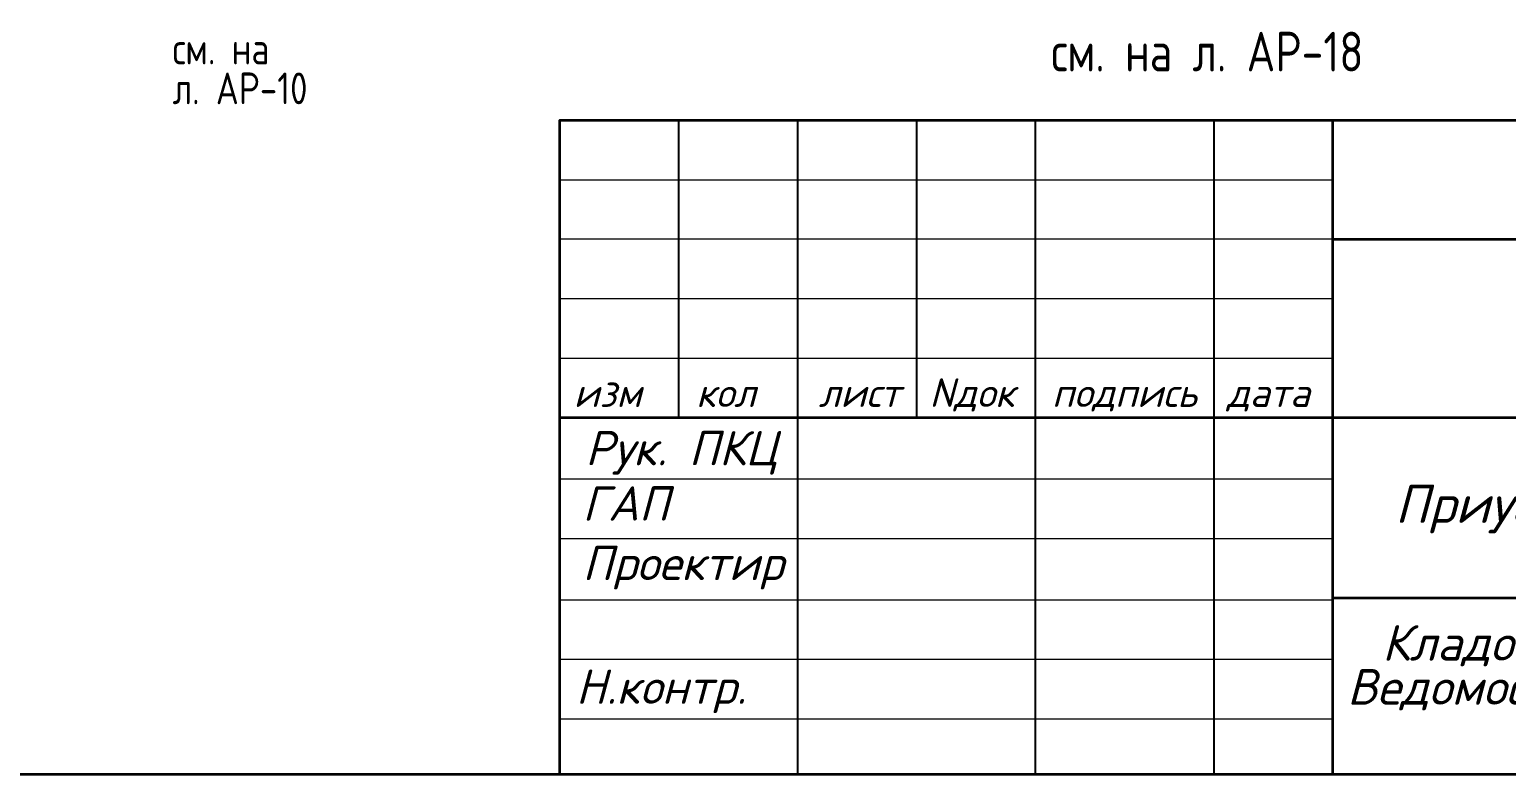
# Model space of a CAD drawing. Extents: x -12289450 to -10763036, y -7834513 to -6150123.
# Drawn here: x -11221613 to -11212297, y -7694161 to -7689464 of the extents above; entities that cross this region are included whole.
import ezdxf

# ---------------------------------------------------------------- set-up
doc = ezdxf.new("R2010")
doc.units = 0
doc.header["$LTSCALE"] = 25
for name, color, linetype in [('Annotation - Text', 7, 'Continuous'), ('ArchiCAD', 7, 'Continuous'), ('kassa', 7, 'Continuous'), ('Новое', 51, 'Continuous'), ('Примечания', 7, 'Continuous')]:
    doc.layers.add(name, color=color, linetype=linetype)
doc.styles.add('gismo', font='isocpeui.ttf')
doc.styles.add('GOST 2.304', font='cs_gost2304.shx')
doc.styles.get("Standard").update_dxf_attribs({"font": 'arial.ttf'})

msp = doc.modelspace()

# ---------------------------------------------------------------- linework, layer by layer
at = {"layer": 'ArchiCAD', "color": 7, "linetype": 'Continuous', "lineweight": 35}
for p, q in [((-11218268.5, -7690036), (-11204393.7, -7690036)), ((-11218268.5, -7690036), (-11204393.7, -7690036)), ((-11213393.6, -7690036), (-11213393.6, -7694160.9)), ((-11213393.6, -7690786), (-11204393.7, -7690786)), ((-11218268.5, -7691911), (-11204393.7, -7691911)), ((-11213393.6, -7693047.8), (-11204393.7, -7693047.8))]:
    msp.add_line(p, q, dxfattribs=at)
for points in [[(-11234018.6, -7672636.3), (-11204393.7, -7672636.3), (-11204393.7, -7694161.2), (-11234018.6, -7694161.2)], [(-11234018.6, -7672636.3), (-11204393.7, -7672636.3), (-11204393.7, -7694161.2), (-11234018.6, -7694161.2)], [(-11204393.7, -7694160.9), (-11218268.5, -7694160.9), (-11218268.5, -7690036), (-11204393.7, -7690036), (-11204393.7, -7694160.9)]]:
    msp.add_lwpolyline(points, close=True, dxfattribs=at)
at = {"layer": 'kassa', "lineweight": 15}
for p, q in [((-11218268.5, -7690411), (-11213393.6, -7690411)), ((-11213393.6, -7690786), (-11218268.5, -7690786)), ((-11218268.5, -7691161), (-11213393.6, -7691161)), ((-11218268.5, -7691536), (-11213393.6, -7691536)), ((-11218268.5, -7692297.9), (-11213393.6, -7692297.9)), ((-11218268.5, -7692672.8), (-11213393.6, -7692672.8)), ((-11218268.5, -7693059.7), (-11213393.6, -7693059.7)), ((-11218268.5, -7693434.7), (-11213393.6, -7693434.7)), ((-11218268.5, -7693809.7), (-11213393.6, -7693809.7))]:
    msp.add_line(p, q, dxfattribs=at)
at = {"layer": 'Новое', "color": 7, "linetype": 'Continuous'}
for p, q in [((-11218268.5, -7690036), (-11218268.5, -7694160.9)), ((-11218268.5, -7690036), (-11218268.5, -7694160.9)), ((-11217518.5, -7690036), (-11217518.5, -7691911)), ((-11216768.6, -7690036), (-11216768.6, -7694160.9)), ((-11216018.6, -7690036), (-11216018.6, -7691911)), ((-11215268.6, -7690036), (-11215268.6, -7694160.9)), ((-11214143.6, -7690036), (-11214143.6, -7694160.9))]:
    msp.add_line(p, q, dxfattribs=at)

# ---------------------------------------------------------------- texts
at = {"layer": 'Annotation - Text', "color": 0, "lineweight": 25}
for s, height, style, p in [('см. на л. АР-18', 250, 'GOST 2.304', (-11215168.2, -7689728.3)), ('изм', 180.37, 'gismo', (-11218180.7, -7691844.1)), ('кол', 180.37, 'gismo', (-11217408.1, -7691844.1)), ('лист', 180.37, 'gismo', (-11216635.5, -7691844.1)), ('Nдок', 180.37, 'gismo', (-11215936.5, -7691844.1)), ('подпись', 180.37, 'gismo', (-11215164, -7691844.1)), ('дата', 180.37, 'gismo', (-11214060.3, -7691844.1)), ('Рук. ПКЦ', 216.45, 'gismo', (-11218107.1, -7692211.7)), ('ГАП', 216.45, 'gismo', (-11218125.5, -7692560.9)), ('Приусадебный жилой дом', 240.497, 'gismo', (-11212999.8, -7692575.3)), ('Проектир', 216.45, 'gismo', (-11218125.5, -7692935.9)), ('Кладочный план 1-го этажа.', 225, 'gismo', (-11213081.4, -7693443.5)), ('Н.контр.', 216.45, 'gismo', (-11218166.7, -7693715.8)), ('Ведомость проемов 1-го этажа.', 225, 'gismo', (-11213301.9, -7693721.5))]:
    msp.add_text(s, height=height, dxfattribs=dict(at, style=style)).set_placement(p)
at = {"layer": 'Примечания', "color": 7, "lineweight": 25, "char_height": 200, "attachment_point": 4}
for s, insert in [('{\\fGOST 2.304 type A|b0|i0|c204|p34;см. на}', (-11220710.1, -7689583.9)), ('{\\fGOST 2.304 type A|b0|i0|c204|p34;л. АР-\\fGOST 2.304 type A|b0|i0|c0|p34;10}', (-11220710.1, -7689835.3))]:
    msp.add_mtext(s, dxfattribs=dict(at, insert=insert))

doc.saveas('drawing.dxf')
